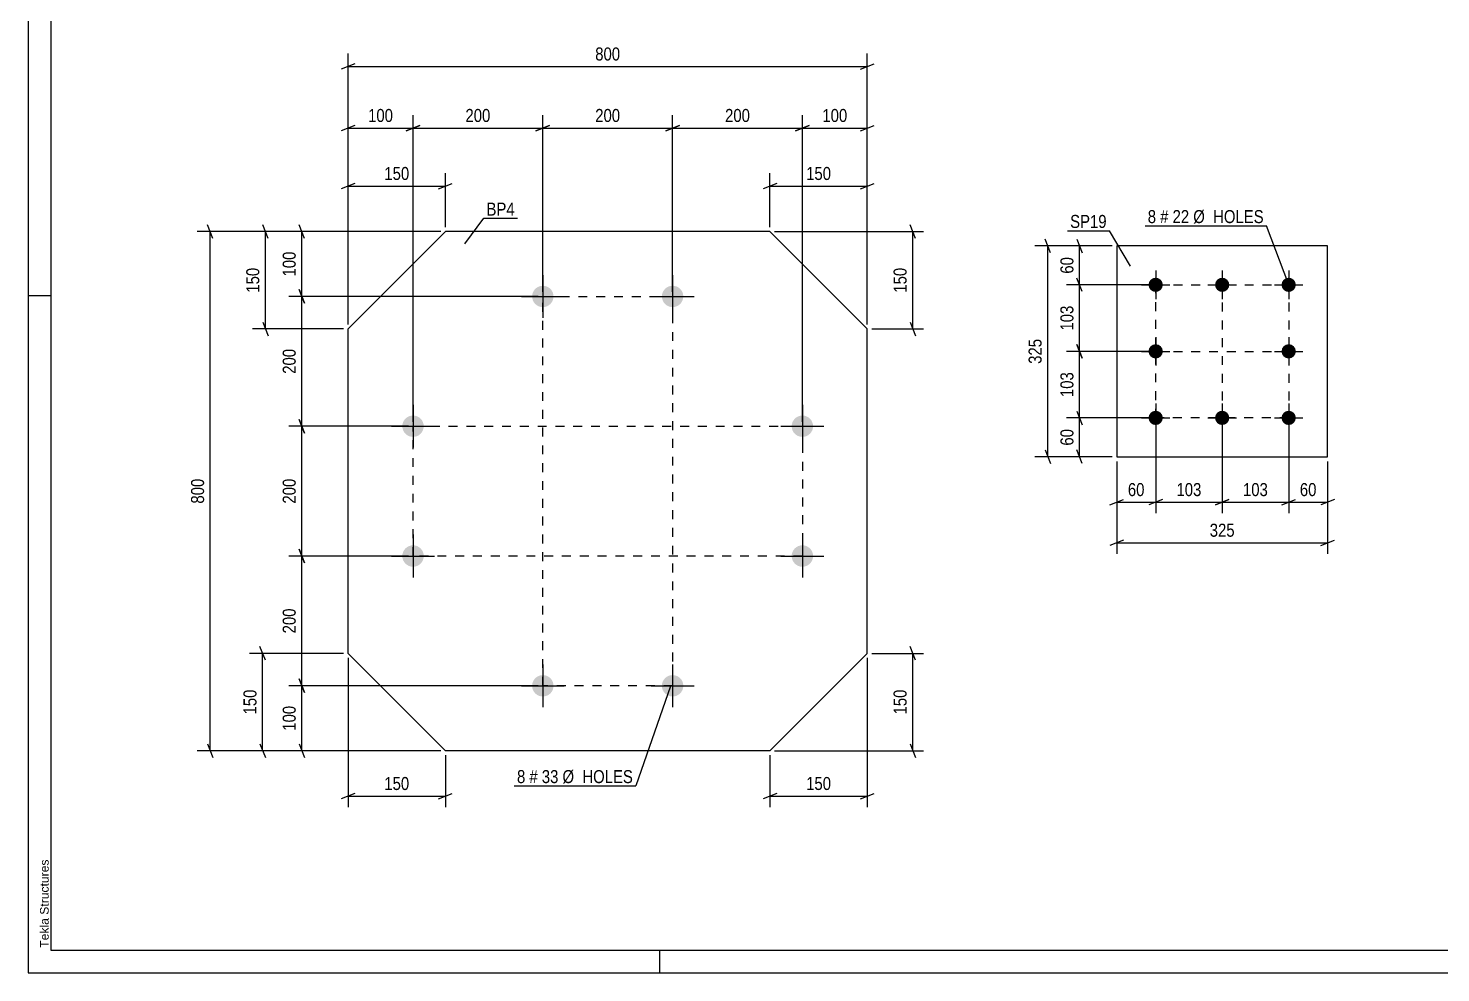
# Model space of a CAD drawing. Header units: millimetres. Extents: x 0 to 1189, y 0 to 841.
# Drawn here: x 0 to 310.9, y 0 to 207.9 of the extents above; entities that cross this region are included whole.
import ezdxf

# ---------------------------------------------------------------- set-up
doc = ezdxf.new("R2010")
doc.units = ezdxf.units.MM
doc.linetypes.add('DXK_LINE_DOT2', pattern=[3.9198, 1.9599, -1.9599])
doc.styles.add('Arial', font='ARIAL.TTF', dxfattribs={"height": 0.2})
doc.styles.add('Arial Narrow', font='ARIALN.TTF', dxfattribs={"height": 0.2})

# ---------------------------------------------------------------- blocks, each defined once
blk = doc.blocks.new('Unknown-284935191-1134')
at = {"color": 5, "linetype": 'Continuous'}
for p, q in [((0, 841), (0, 0)), ((5, 836), (5, 5)), ((5, 149), (0, 149)), ((5, 5), (1184, 5)), ((139, 0), (139, 5)), ((0, 0), (1189, 0))]:
    blk.add_line(p, q, dxfattribs=at)
at = {"color": 174, "linetype": 'Continuous', "style": 'Arial'}
blk.add_text('Tekla Structures', height=1.9102, rotation=90, dxfattribs=at).set_placement((4.5, 5.5))
blk = doc.blocks.new('Part-284935191-15440 - 15439')
at = {"color": 2, "linetype": 'Continuous'}
for p, q in [((70.41, 141.74), (91.84, 163.17)), ((163.27, 163.17), (91.84, 163.17)), ((184.7, 141.74), (163.27, 163.17)), ((70.41, 70.31), (70.41, 141.74)), ((184.7, 70.31), (184.7, 141.74)), ((91.84, 48.88), (70.41, 70.31)), ((184.7, 70.31), (163.27, 48.88)), ((163.27, 48.88), (91.84, 48.88))]:
    blk.add_line(p, q, dxfattribs=at)
blk = doc.blocks.new('Bolt-284935191-15441 - 15439')
at = {"linetype": 'Continuous'}
for points in [[(113.27, 151.24, -1), (113.27, 146.53, -1)], [(141.84, 151.24, -1), (141.84, 146.53, -1)], [(84.7, 122.67, -1), (84.7, 117.96, -1)], [(170.41, 122.67, -1), (170.41, 117.96, -1)], [(84.7, 94.1, -1), (84.7, 89.38, -1)], [(170.41, 94.1, -1), (170.41, 89.38, -1)], [(113.27, 65.53, -1), (113.27, 60.81, -1)], [(141.84, 65.53, -1), (141.84, 60.81, -1)]]:
    blk.add_hatch(color=1, dxfattribs=at).paths.add_polyline_path(points)
at = {"color": 1, "linetype": 'Continuous'}
for p, q in [((113.27, 153.6), (113.27, 144.17)), ((141.84, 153.6), (141.84, 144.17)), ((108.56, 148.88), (117.98, 148.88)), ((137.13, 148.88), (146.56, 148.88)), ((84.7, 125.03), (84.7, 115.6)), ((170.41, 125.03), (170.41, 115.6)), ((79.98, 120.31), (89.41, 120.31)), ((165.7, 120.31), (175.13, 120.31)), ((84.7, 96.46), (84.7, 87.03)), ((170.41, 96.46), (170.41, 87.03)), ((79.98, 91.74), (89.41, 91.74)), ((165.7, 91.74), (175.13, 91.74)), ((113.27, 67.88), (113.27, 58.46)), ((141.84, 67.88), (141.84, 58.46)), ((108.56, 63.17), (117.98, 63.17)), ((137.13, 63.17), (146.56, 63.17))]:
    blk.add_line(p, q, dxfattribs=at)
blk = doc.blocks.new('Part-284935191-15464 - 15463')
at = {"color": 2, "linetype": 'Continuous'}
for p, q in [((239.6, 160.01), (239.6, 113.58)), ((286.03, 160.01), (239.6, 160.01)), ((286.03, 113.58), (286.03, 160.01)), ((239.6, 113.58), (286.03, 113.58))]:
    blk.add_line(p, q, dxfattribs=at)
blk = doc.blocks.new('Bolt-284935191-15465 - 15463')
at = {"linetype": 'Continuous'}
for points in [[(248.18, 153.01, -1), (248.18, 149.87, -1)], [(262.82, 153.01, -1), (262.82, 149.87, -1)], [(277.46, 153.01, -1), (277.46, 149.87, -1)], [(248.18, 138.37, -1), (248.18, 135.22, -1)], [(277.46, 138.37, -1), (277.46, 135.22, -1)], [(248.18, 123.72, -1), (248.18, 120.58, -1)], [(262.82, 123.72, -1), (262.82, 120.58, -1)], [(277.46, 123.72, -1), (277.46, 120.58, -1)]]:
    blk.add_hatch(color=1, dxfattribs=at).paths.add_polyline_path(points)
at = {"color": 1, "linetype": 'Continuous'}
for p, q in [((248.18, 154.58), (248.18, 148.29)), ((262.82, 154.58), (262.82, 148.29)), ((277.46, 154.58), (277.46, 148.29)), ((245.03, 151.44), (251.32, 151.44)), ((259.68, 151.44), (265.96, 151.44)), ((274.32, 151.44), (280.6, 151.44)), ((248.18, 139.94), (248.18, 133.65)), ((277.46, 139.94), (277.46, 133.65)), ((245.03, 136.79), (251.32, 136.79)), ((274.32, 136.79), (280.6, 136.79)), ((248.18, 125.29), (248.18, 119.01)), ((262.82, 125.29), (262.82, 119.01)), ((277.46, 125.29), (277.46, 119.01)), ((245.03, 122.15), (251.32, 122.15)), ((259.68, 122.15), (265.96, 122.15)), ((274.32, 122.15), (280.6, 122.15))]:
    blk.add_line(p, q, dxfattribs=at)
blk = doc.blocks.new('Rectangle-284935191-18493 - 15439')
at = {"color": 1, "linetype": 'DXK_LINE_DOT2'}
blk.add_lwpolyline([(113.27, 148.88), (141.84, 148.88), (141.84, 63.17), (113.27, 63.17), (113.27, 148.88)], close=True, dxfattribs=at)
blk = doc.blocks.new('Rectangle-284935191-18513 - 15463')
at = {"color": 1, "linetype": 'DXK_LINE_DOT2'}
blk.add_lwpolyline([(248.18, 151.44), (277.46, 151.44), (277.46, 122.15), (248.18, 122.15), (248.18, 151.44)], close=True, dxfattribs=at)
blk = doc.blocks.new('Rectangle-284935191-18503 - 15439')
at = {"color": 1, "linetype": 'DXK_LINE_DOT2'}
blk.add_lwpolyline([(84.7, 120.31), (170.41, 120.31), (170.41, 91.74), (84.7, 91.74), (84.7, 120.31)], close=True, dxfattribs=at)
blk = doc.blocks.new('Line-284935191-18523 - 15463')
at = {"color": 1, "linetype": 'DXK_LINE_DOT2'}
blk.add_line((262.82, 151.44), (262.82, 122.15), dxfattribs=at)
blk = doc.blocks.new('Line-284935191-18530 - 15463')
at = {"color": 1, "linetype": 'DXK_LINE_DOT2'}
blk.add_line((248.18, 136.79), (277.46, 136.79), dxfattribs=at)
blk = doc.blocks.new('StraightDimension-284935191-15873 - 15439')
at = {"color": 7, "linetype": 'Continuous'}
for p, q in [((112.27, 63.17), (57.37, 63.17)), ((60.82, 61.67), (59.62, 64.67)), ((60.22, 48.88), (60.22, 63.17)), ((59.62, 50.38), (60.82, 47.38)), ((90.84, 48.88), (57.37, 48.88))]:
    blk.add_line(p, q, dxfattribs=at)
at = {"color": 0}
blk.add_wipeout([(59.47, 59.37), (55.27, 59.37), (55.27, 52.68), (59.47, 52.68)], dxfattribs=at)
at = {"color": 3, "style": 'Arial Narrow'}
blk.add_text('100', height=2.863, rotation=90.0002, dxfattribs=at).set_placement((58.87, 53.28))
blk = doc.blocks.new('StraightDimension-284935191-15817 - 15439')
at = {"color": 7, "linetype": 'Continuous'}
for p, q in [((70.41, 69.31), (70.41, 36.48)), ((91.84, 47.88), (91.84, 36.48)), ((71.91, 39.48), (68.91, 38.28)), ((70.41, 38.88), (91.84, 38.88)), ((90.34, 38.28), (93.34, 39.48))]:
    blk.add_line(p, q, dxfattribs=at)
at = {"color": 0}
blk.add_wipeout([(84.47, 39.63), (84.47, 43.83), (77.78, 43.83), (77.78, 39.63)], dxfattribs=at)
at = {"color": 3, "style": 'Arial Narrow'}
blk.add_text('150', height=2.863, dxfattribs=at).set_placement((78.38, 40.23))
blk = doc.blocks.new('StraightDimension-284935191-15841 - 15439')
at = {"color": 7, "linetype": 'Continuous'}
for p, q in [((52.19, 68.81), (50.99, 71.81)), ((69.41, 70.31), (48.74, 70.31)), ((51.59, 48.88), (51.59, 70.31)), ((50.99, 50.38), (52.19, 47.38)), ((90.84, 48.88), (48.74, 48.88))]:
    blk.add_line(p, q, dxfattribs=at)
at = {"color": 0}
blk.add_wipeout([(50.84, 62.94), (46.64, 62.94), (46.64, 56.26), (50.84, 56.26)], dxfattribs=at)
at = {"color": 3, "style": 'Arial Narrow'}
blk.add_text('150', height=2.863, rotation=90.0002, dxfattribs=at).set_placement((50.24, 56.86))
blk = doc.blocks.new('StraightDimension-284935191-15813 - 15439')
at = {"color": 7, "linetype": 'Continuous'}
for p, q in [((184.7, 69.31), (184.7, 36.48)), ((163.27, 47.88), (163.27, 36.48)), ((164.77, 39.48), (161.77, 38.28)), ((163.27, 38.88), (184.7, 38.88)), ((183.2, 38.28), (186.2, 39.48))]:
    blk.add_line(p, q, dxfattribs=at)
at = {"color": 0}
blk.add_wipeout([(177.33, 39.63), (177.33, 43.83), (170.64, 43.83), (170.64, 39.63)], dxfattribs=at)
at = {"color": 3, "style": 'Arial Narrow'}
blk.add_text('150', height=2.863, dxfattribs=at).set_placement((171.24, 40.23))
blk = doc.blocks.new('StraightDimension-284935191-15821 - 15439')
at = {"color": 7, "linetype": 'Continuous'}
for p, q in [((163.27, 164.17), (163.27, 176.02)), ((184.7, 142.74), (184.7, 176.02)), ((164.77, 173.77), (161.77, 172.57)), ((163.27, 173.17), (184.7, 173.17)), ((183.2, 172.57), (186.2, 173.77))]:
    blk.add_line(p, q, dxfattribs=at)
at = {"color": 0}
blk.add_wipeout([(177.33, 173.92), (177.33, 178.12), (170.64, 178.12), (170.64, 173.92)], dxfattribs=at)
at = {"color": 3, "style": 'Arial Narrow'}
blk.add_text('150', height=2.863, dxfattribs=at).set_placement((171.24, 174.52))
blk = doc.blocks.new('StraightDimension-284935191-15825 - 15439')
at = {"color": 7, "linetype": 'Continuous'}
for p, q in [((70.41, 142.74), (70.41, 176.02)), ((91.84, 164.17), (91.84, 176.02)), ((71.91, 173.77), (68.91, 172.57)), ((70.41, 173.17), (91.84, 173.17)), ((90.34, 172.57), (93.34, 173.77))]:
    blk.add_line(p, q, dxfattribs=at)
at = {"color": 0}
blk.add_wipeout([(84.47, 173.92), (84.47, 178.12), (77.79, 178.12), (77.79, 173.92)], dxfattribs=at)
at = {"color": 3, "style": 'Arial Narrow'}
blk.add_text('150', height=2.863, dxfattribs=at).set_placement((78.39, 174.52))
blk = doc.blocks.new('StraightDimension-284935191-15829 - 15439')
at = {"color": 7, "linetype": 'Continuous'}
for p, q in [((164.27, 163.17), (197.1, 163.17)), ((195.3, 161.67), (194.1, 164.67)), ((194.7, 141.74), (194.7, 163.17)), ((194.1, 143.24), (195.3, 140.24)), ((185.7, 141.74), (197.1, 141.74))]:
    blk.add_line(p, q, dxfattribs=at)
at = {"color": 0}
blk.add_wipeout([(193.95, 155.8), (189.75, 155.8), (189.75, 149.11), (193.95, 149.11)], dxfattribs=at)
at = {"color": 3, "style": 'Arial Narrow'}
blk.add_text('150', height=2.863, rotation=90.0002, dxfattribs=at).set_placement((193.35, 149.71))
blk = doc.blocks.new('StraightDimension-284935191-15833 - 15439')
at = {"color": 7, "linetype": 'Continuous'}
for p, q in [((195.3, 68.81), (194.1, 71.81)), ((185.7, 70.31), (197.1, 70.31)), ((194.7, 48.88), (194.7, 70.31)), ((194.1, 50.38), (195.3, 47.38)), ((164.27, 48.88), (197.1, 48.88))]:
    blk.add_line(p, q, dxfattribs=at)
at = {"color": 0}
blk.add_wipeout([(193.95, 62.94), (189.75, 62.94), (189.75, 56.26), (193.95, 56.26)], dxfattribs=at)
at = {"color": 3, "style": 'Arial Narrow'}
blk.add_text('150', height=2.863, rotation=90.0002, dxfattribs=at).set_placement((193.35, 56.86))
blk = doc.blocks.new('StraightDimension-284935191-15837 - 15439')
at = {"color": 7, "linetype": 'Continuous'}
for p, q in [((90.84, 163.17), (49.36, 163.17)), ((52.81, 161.67), (51.61, 164.67)), ((52.21, 141.74), (52.21, 163.17)), ((51.61, 143.24), (52.81, 140.24)), ((69.41, 141.74), (49.36, 141.74))]:
    blk.add_line(p, q, dxfattribs=at)
at = {"color": 0}
blk.add_wipeout([(51.46, 155.8), (47.26, 155.8), (47.26, 149.11), (51.46, 149.11)], dxfattribs=at)
at = {"color": 3, "style": 'Arial Narrow'}
blk.add_text('150', height=2.863, rotation=90.0002, dxfattribs=at).set_placement((50.86, 149.71))
blk = doc.blocks.new('StraightDimension-284935191-15845 - 15439')
at = {"color": 7, "linetype": 'Continuous'}
for p, q in [((170.41, 121.31), (170.41, 188.79)), ((184.7, 142.74), (184.7, 188.79)), ((171.91, 186.54), (168.91, 185.34)), ((170.41, 185.94), (184.7, 185.94)), ((183.2, 185.34), (186.2, 186.54))]:
    blk.add_line(p, q, dxfattribs=at)
at = {"color": 0}
blk.add_wipeout([(180.9, 186.69), (180.9, 190.89), (174.21, 190.89), (174.21, 186.69)], dxfattribs=at)
at = {"color": 3, "style": 'Arial Narrow'}
blk.add_text('100', height=2.863, dxfattribs=at).set_placement((174.81, 187.29))
blk = doc.blocks.new('StraightDimension-284935191-15849 - 15439')
at = {"color": 7, "linetype": 'Continuous'}
for p, q in [((70.41, 142.74), (70.41, 188.79)), ((84.7, 121.31), (84.7, 188.79)), ((71.91, 186.54), (68.91, 185.34)), ((70.41, 185.94), (84.7, 185.94)), ((83.2, 185.34), (86.2, 186.54))]:
    blk.add_line(p, q, dxfattribs=at)
at = {"color": 0}
blk.add_wipeout([(80.9, 186.69), (80.9, 190.89), (74.21, 190.89), (74.21, 186.69)], dxfattribs=at)
at = {"color": 3, "style": 'Arial Narrow'}
blk.add_text('100', height=2.863, dxfattribs=at).set_placement((74.81, 187.29))
blk = doc.blocks.new('StraightDimension-284935191-15865 - 15439')
at = {"color": 7, "linetype": 'Continuous'}
for p, q in [((70.41, 142.74), (70.41, 202.33)), ((184.7, 142.74), (184.7, 202.33)), ((71.91, 200.08), (68.91, 198.88)), ((70.41, 199.48), (184.7, 199.48)), ((183.2, 198.88), (186.2, 200.08))]:
    blk.add_line(p, q, dxfattribs=at)
at = {"color": 0}
blk.add_wipeout([(130.9, 200.23), (130.9, 204.43), (124.21, 204.43), (124.21, 200.23)], dxfattribs=at)
at = {"color": 3, "style": 'Arial Narrow'}
blk.add_text('800', height=2.863, dxfattribs=at).set_placement((124.81, 200.83))
blk = doc.blocks.new('StraightDimension-284935191-15869 - 15439')
at = {"color": 7, "linetype": 'Continuous'}
for p, q in [((90.84, 163.17), (57.37, 163.17)), ((60.82, 161.67), (59.62, 164.67)), ((60.22, 148.88), (60.22, 163.17)), ((59.62, 150.38), (60.82, 147.38)), ((112.27, 148.88), (57.37, 148.88))]:
    blk.add_line(p, q, dxfattribs=at)
at = {"color": 0}
blk.add_wipeout([(59.47, 159.37), (55.27, 159.37), (55.27, 152.68), (59.47, 152.68)], dxfattribs=at)
at = {"color": 3, "style": 'Arial Narrow'}
blk.add_text('100', height=2.863, rotation=90.0002, dxfattribs=at).set_placement((58.87, 153.28))
blk = doc.blocks.new('StraightDimension-284935191-20900 - 15439')
at = {"color": 7, "linetype": 'Continuous'}
for p, q in [((83.7, 91.74), (57.37, 91.74)), ((60.82, 90.24), (59.62, 93.24)), ((60.22, 63.17), (60.22, 91.74)), ((112.27, 63.17), (57.37, 63.17)), ((59.62, 64.67), (60.82, 61.67))]:
    blk.add_line(p, q, dxfattribs=at)
at = {"color": 0}
blk.add_wipeout([(59.47, 80.8), (55.27, 80.8), (55.27, 74.11), (59.47, 74.11)], dxfattribs=at)
at = {"color": 3, "style": 'Arial Narrow'}
blk.add_text('200', height=2.863, rotation=90.0002, dxfattribs=at).set_placement((58.87, 74.71))
blk = doc.blocks.new('StraightDimension-284935191-15889 - 15439')
at = {"color": 7, "linetype": 'Continuous'}
for p, q in [((90.84, 163.17), (37.2, 163.17)), ((40.65, 161.67), (39.45, 164.67)), ((40.05, 48.88), (40.05, 163.17)), ((39.45, 50.38), (40.65, 47.38)), ((90.84, 48.88), (37.2, 48.88))]:
    blk.add_line(p, q, dxfattribs=at)
at = {"color": 0}
blk.add_wipeout([(39.3, 109.37), (35.1, 109.37), (35.1, 102.68), (39.3, 102.68)], dxfattribs=at)
at = {"color": 3, "style": 'Arial Narrow'}
blk.add_text('800', height=2.863, rotation=90.0002, dxfattribs=at).set_placement((38.7, 103.28))
blk = doc.blocks.new('StraightDimension-284935191-20894 - 15439')
at = {"color": 7, "linetype": 'Continuous'}
for p, q in [((84.7, 121.31), (84.7, 188.79)), ((113.27, 149.88), (113.27, 188.79)), ((86.2, 186.54), (83.2, 185.34)), ((84.7, 185.94), (113.27, 185.94)), ((111.77, 185.34), (114.77, 186.54))]:
    blk.add_line(p, q, dxfattribs=at)
at = {"color": 0}
blk.add_wipeout([(102.33, 186.69), (102.33, 190.89), (95.64, 190.89), (95.64, 186.69)], dxfattribs=at)
at = {"color": 3, "style": 'Arial Narrow'}
blk.add_text('200', height=2.863, dxfattribs=at).set_placement((96.24, 187.29))
blk = doc.blocks.new('StraightDimension-284935191-20896 - 15439')
at = {"color": 7, "linetype": 'Continuous'}
for p, q in [((113.27, 149.88), (113.27, 188.79)), ((141.84, 149.88), (141.84, 188.79)), ((114.77, 186.54), (111.77, 185.34)), ((113.27, 185.94), (141.84, 185.94)), ((140.34, 185.34), (143.34, 186.54))]:
    blk.add_line(p, q, dxfattribs=at)
at = {"color": 0}
blk.add_wipeout([(130.9, 186.69), (130.9, 190.89), (124.21, 190.89), (124.21, 186.69)], dxfattribs=at)
at = {"color": 3, "style": 'Arial Narrow'}
blk.add_text('200', height=2.863, dxfattribs=at).set_placement((124.81, 187.29))
blk = doc.blocks.new('StraightDimension-284935191-20898 - 15439')
at = {"color": 7, "linetype": 'Continuous'}
for p, q in [((141.84, 149.88), (141.84, 188.79)), ((170.41, 121.31), (170.41, 188.79)), ((143.34, 186.54), (140.34, 185.34)), ((141.84, 185.94), (170.41, 185.94)), ((168.91, 185.34), (171.91, 186.54))]:
    blk.add_line(p, q, dxfattribs=at)
at = {"color": 0}
blk.add_wipeout([(159.47, 186.69), (159.47, 190.89), (152.79, 190.89), (152.79, 186.69)], dxfattribs=at)
at = {"color": 3, "style": 'Arial Narrow'}
blk.add_text('200', height=2.863, dxfattribs=at).set_placement((153.39, 187.29))
blk = doc.blocks.new('StraightDimension-284935191-20902 - 15439')
at = {"color": 7, "linetype": 'Continuous'}
for p, q in [((60.82, 118.81), (59.62, 121.81)), ((83.7, 120.31), (57.37, 120.31)), ((60.22, 91.74), (60.22, 120.31)), ((83.7, 91.74), (57.37, 91.74)), ((59.62, 93.24), (60.82, 90.24))]:
    blk.add_line(p, q, dxfattribs=at)
at = {"color": 0}
blk.add_wipeout([(59.47, 109.37), (55.27, 109.37), (55.27, 102.68), (59.47, 102.68)], dxfattribs=at)
at = {"color": 3, "style": 'Arial Narrow'}
blk.add_text('200', height=2.863, rotation=90.0002, dxfattribs=at).set_placement((58.87, 103.28))
blk = doc.blocks.new('StraightDimension-284935191-20904 - 15439')
at = {"color": 7, "linetype": 'Continuous'}
for p, q in [((60.82, 147.38), (59.62, 150.38)), ((112.27, 148.88), (57.37, 148.88)), ((60.22, 120.31), (60.22, 148.88)), ((59.62, 121.81), (60.82, 118.81)), ((83.7, 120.31), (57.37, 120.31))]:
    blk.add_line(p, q, dxfattribs=at)
at = {"color": 0}
blk.add_wipeout([(59.47, 137.94), (55.27, 137.94), (55.27, 131.26), (59.47, 131.26)], dxfattribs=at)
at = {"color": 3, "style": 'Arial Narrow'}
blk.add_text('200', height=2.863, rotation=90.0002, dxfattribs=at).set_placement((58.87, 131.86))
blk = doc.blocks.new('StraightDimension-284935191-15917 - 15463')
at = {"color": 7, "linetype": 'Continuous'}
for p, q in [((238.6, 160.01), (228.57, 160.01)), ((230.82, 161.51), (232.02, 158.51)), ((231.42, 151.44), (231.42, 160.01)), ((232.02, 149.94), (230.82, 152.94)), ((247.18, 151.44), (228.57, 151.44))]:
    blk.add_line(p, q, dxfattribs=at)
at = {"color": 0}
blk.add_wipeout([(230.67, 158.15), (226.47, 158.15), (226.47, 153.29), (230.67, 153.29)], dxfattribs=at)
at = {"color": 3, "style": 'Arial Narrow'}
blk.add_text('60', height=2.863, rotation=90.0002, dxfattribs=at).set_placement((230.07, 153.89))
blk = doc.blocks.new('StraightDimension-284935191-15940 - 15463')
at = {"color": 7, "linetype": 'Continuous'}
for p, q in [((248.18, 121.15), (248.18, 101.18)), ((239.6, 112.58), (239.6, 101.18)), ((238.1, 102.98), (241.1, 104.18)), ((239.6, 103.58), (248.18, 103.58)), ((249.68, 104.18), (246.68, 102.98))]:
    blk.add_line(p, q, dxfattribs=at)
at = {"color": 0}
blk.add_wipeout([(246.32, 104.33), (246.32, 108.53), (241.46, 108.53), (241.46, 104.33)], dxfattribs=at)
at = {"color": 3, "style": 'Arial Narrow'}
blk.add_text('60', height=2.863, dxfattribs=at).set_placement((242.06, 104.93))
blk = doc.blocks.new('StraightDimension-284935191-15937 - 15463')
at = {"color": 7, "linetype": 'Continuous'}
for p, q in [((277.46, 121.15), (277.46, 101.18)), ((286.03, 112.58), (286.03, 101.18)), ((275.96, 102.98), (278.96, 104.18)), ((277.46, 103.58), (286.03, 103.58)), ((287.53, 104.18), (284.53, 102.98))]:
    blk.add_line(p, q, dxfattribs=at)
at = {"color": 0}
blk.add_wipeout([(284.18, 104.33), (284.18, 108.53), (279.32, 108.53), (279.32, 104.33)], dxfattribs=at)
at = {"color": 3, "style": 'Arial Narrow'}
blk.add_text('60', height=2.863, dxfattribs=at).set_placement((279.92, 104.93))
blk = doc.blocks.new('StraightDimension-284935191-15920 - 15463')
at = {"color": 7, "linetype": 'Continuous'}
for p, q in [((247.18, 122.15), (228.57, 122.15)), ((230.82, 123.65), (232.02, 120.65)), ((231.42, 113.58), (231.42, 122.15)), ((232.02, 112.08), (230.82, 115.08)), ((238.6, 113.58), (228.57, 113.58))]:
    blk.add_line(p, q, dxfattribs=at)
at = {"color": 0}
blk.add_wipeout([(230.67, 120.29), (226.47, 120.29), (226.47, 115.44), (230.67, 115.44)], dxfattribs=at)
at = {"color": 3, "style": 'Arial Narrow'}
blk.add_text('60', height=2.863, rotation=90.0002, dxfattribs=at).set_placement((230.07, 116.04))
blk = doc.blocks.new('StraightDimension-284935191-15933 - 15463')
at = {"color": 7, "linetype": 'Continuous'}
for p, q in [((238.6, 160.01), (221.57, 160.01)), ((225.02, 158.51), (223.82, 161.51)), ((224.42, 113.58), (224.42, 160.01)), ((223.82, 115.08), (225.02, 112.08)), ((238.6, 113.58), (221.57, 113.58))]:
    blk.add_line(p, q, dxfattribs=at)
at = {"color": 0}
blk.add_wipeout([(223.67, 140.14), (219.47, 140.14), (219.47, 133.45), (223.67, 133.45)], dxfattribs=at)
at = {"color": 3, "style": 'Arial Narrow'}
blk.add_text('325', height=2.863, rotation=90.0002, dxfattribs=at).set_placement((223.07, 134.05))
blk = doc.blocks.new('StraightDimension-284935191-20964 - 15463')
at = {"color": 7, "linetype": 'Continuous'}
for p, q in [((232.02, 135.29), (230.82, 138.29)), ((247.18, 136.79), (228.57, 136.79)), ((231.42, 122.15), (231.42, 136.79)), ((247.18, 122.15), (228.57, 122.15)), ((230.82, 123.65), (232.02, 120.65))]:
    blk.add_line(p, q, dxfattribs=at)
at = {"color": 0}
blk.add_wipeout([(230.67, 132.82), (226.47, 132.82), (226.47, 126.13), (230.67, 126.13)], dxfattribs=at)
at = {"color": 3, "style": 'Arial Narrow'}
blk.add_text('103', height=2.863, rotation=90.0002, dxfattribs=at).set_placement((230.07, 126.73))
blk = doc.blocks.new('StraightDimension-284935191-15953 - 15463')
at = {"color": 7, "linetype": 'Continuous'}
for p, q in [((239.6, 112.58), (239.6, 92.24)), ((286.03, 112.58), (286.03, 92.24)), ((241.1, 95.24), (238.1, 94.04)), ((239.6, 94.64), (286.03, 94.64)), ((284.53, 94.04), (287.53, 95.24))]:
    blk.add_line(p, q, dxfattribs=at)
at = {"color": 0}
blk.add_wipeout([(266.16, 95.39), (266.16, 99.59), (259.48, 99.59), (259.48, 95.39)], dxfattribs=at)
at = {"color": 3, "style": 'Arial Narrow'}
blk.add_text('325', height=2.863, dxfattribs=at).set_placement((260.08, 95.99))
blk = doc.blocks.new('StraightDimension-284935191-20966 - 15463')
at = {"color": 7, "linetype": 'Continuous'}
for p, q in [((232.02, 149.94), (230.82, 152.94)), ((247.18, 151.44), (228.57, 151.44)), ((231.42, 136.79), (231.42, 151.44)), ((230.82, 138.29), (232.02, 135.29)), ((247.18, 136.79), (228.57, 136.79))]:
    blk.add_line(p, q, dxfattribs=at)
at = {"color": 0}
blk.add_wipeout([(230.67, 147.46), (226.47, 147.46), (226.47, 140.77), (230.67, 140.77)], dxfattribs=at)
at = {"color": 3, "style": 'Arial Narrow'}
blk.add_text('103', height=2.863, rotation=90.0002, dxfattribs=at).set_placement((230.07, 141.37))
blk = doc.blocks.new('StraightDimension-284935191-20986 - 15463')
at = {"color": 7, "linetype": 'Continuous'}
for p, q in [((248.18, 121.15), (248.18, 101.18)), ((262.82, 121.15), (262.82, 101.18)), ((249.68, 104.18), (246.68, 102.98)), ((248.18, 103.58), (262.82, 103.58)), ((261.32, 102.98), (264.32, 104.18))]:
    blk.add_line(p, q, dxfattribs=at)
at = {"color": 0}
blk.add_wipeout([(258.84, 104.33), (258.84, 108.53), (252.16, 108.53), (252.16, 104.33)], dxfattribs=at)
at = {"color": 3, "style": 'Arial Narrow'}
blk.add_text('103', height=2.863, dxfattribs=at).set_placement((252.76, 104.93))
blk = doc.blocks.new('StraightDimension-284935191-20988 - 15463')
at = {"color": 7, "linetype": 'Continuous'}
for p, q in [((262.82, 121.15), (262.82, 101.18)), ((277.46, 121.15), (277.46, 101.18)), ((264.32, 104.18), (261.32, 102.98)), ((262.82, 103.58), (277.46, 103.58)), ((275.96, 102.98), (278.96, 104.18))]:
    blk.add_line(p, q, dxfattribs=at)
at = {"color": 0}
blk.add_wipeout([(273.48, 104.33), (273.48, 108.53), (266.8, 108.53), (266.8, 104.33)], dxfattribs=at)
at = {"color": 3, "style": 'Arial Narrow'}
blk.add_text('103', height=2.863, dxfattribs=at).set_placement((267.4, 104.93))
blk = doc.blocks.new('Mark-284935191-16354 - 15439')
at = {"color": 0}
blk.add_wipeout([(109.42, 41.75), (109.42, 44.75), (107.59, 44.75), (107.59, 41.75)], dxfattribs=at)
blk.add_wipeout([(109.42, 41.75), (109.42, 44.75), (107.59, 44.75), (107.59, 41.75)], dxfattribs=at)
blk.add_wipeout([(112.15, 41.75), (112.15, 44.75), (110.32, 44.75), (110.32, 41.75)], dxfattribs=at)
blk.add_wipeout([(112.15, 41.75), (112.15, 44.75), (110.32, 44.75), (110.32, 41.75)], dxfattribs=at)
at = {"color": 3, "style": 'Arial Narrow'}
blk.add_text('8', height=2.86, dxfattribs=at).set_placement((107.59, 41.75))
at = {"color": 0}
blk.add_wipeout([(116.7, 41.75), (116.7, 44.75), (113.05, 44.75), (113.05, 41.75)], dxfattribs=at)
blk.add_wipeout([(116.7, 41.75), (116.7, 44.75), (113.05, 44.75), (113.05, 41.75)], dxfattribs=at)
at = {"color": 3, "style": 'Arial Narrow'}
blk.add_text('#', height=2.86, dxfattribs=at).set_placement((110.32, 41.75))
at = {"color": 0}
blk.add_wipeout([(133.13, 41.75), (133.13, 44.75), (117.6, 44.75), (117.6, 41.75)], dxfattribs=at)
blk.add_wipeout([(133.13, 41.75), (133.13, 44.75), (117.6, 44.75), (117.6, 41.75)], dxfattribs=at)
at = {"color": 7, "linetype": 'Continuous'}
for p in [(141.4, 63.08), (106.99, 41.15)]:
    blk.add_line(p, (133.73, 41.15), dxfattribs=at)
at = {"color": 3, "style": 'Arial Narrow'}
for s, p in [('33', (113.05, 41.75)), ('Ø  HOLES', (117.6, 41.75))]:
    blk.add_text(s, height=2.863, dxfattribs=at).set_placement(p)
blk = doc.blocks.new('Mark-284935191-16351 - 15439')
at = {"color": 0}
blk.add_wipeout([(107.08, 166.68), (107.08, 169.68), (100.87, 169.68), (100.87, 166.68)], dxfattribs=at)
blk.add_wipeout([(107.08, 166.68), (107.08, 169.68), (100.87, 169.68), (100.87, 166.68)], dxfattribs=at)
at = {"color": 30, "linetype": 'Continuous'}
for p, q in [((96.09, 160.47), (100.27, 166.08)), ((100.27, 166.08), (107.68, 166.08))]:
    blk.add_line(p, q, dxfattribs=at)
at = {"color": 3, "style": 'Arial Narrow'}
blk.add_text('BP4', height=2.863, dxfattribs=at).set_placement((100.87, 166.68))
blk = doc.blocks.new('Mark-284935191-16358 - 15463')
at = {"color": 0}
blk.add_wipeout([(248.27, 165.03), (248.27, 168.03), (246.44, 168.03), (246.44, 165.03)], dxfattribs=at)
blk.add_wipeout([(248.27, 165.03), (248.27, 168.03), (246.44, 168.03), (246.44, 165.03)], dxfattribs=at)
blk.add_wipeout([(251, 165.03), (251, 168.03), (249.17, 168.03), (249.17, 165.03)], dxfattribs=at)
blk.add_wipeout([(251, 165.03), (251, 168.03), (249.17, 168.03), (249.17, 165.03)], dxfattribs=at)
at = {"color": 3, "style": 'Arial Narrow'}
blk.add_text('8', height=2.86, dxfattribs=at).set_placement((246.44, 165.03))
at = {"color": 0}
blk.add_wipeout([(255.55, 165.03), (255.55, 168.03), (251.9, 168.03), (251.9, 165.03)], dxfattribs=at)
blk.add_wipeout([(255.55, 165.03), (255.55, 168.03), (251.9, 168.03), (251.9, 165.03)], dxfattribs=at)
at = {"color": 3, "style": 'Arial Narrow'}
blk.add_text('#', height=2.86, dxfattribs=at).set_placement((249.17, 165.03))
at = {"color": 0}
blk.add_wipeout([(271.98, 165.03), (271.98, 168.03), (256.45, 168.03), (256.45, 165.03)], dxfattribs=at)
blk.add_wipeout([(271.98, 165.03), (271.98, 168.03), (256.45, 168.03), (256.45, 165.03)], dxfattribs=at)
at = {"color": 7, "linetype": 'Continuous'}
for p in [(245.84, 164.43), (277.46, 151.44)]:
    blk.add_line(p, (272.58, 164.43), dxfattribs=at)
at = {"color": 3, "style": 'Arial Narrow'}
for s, p in [('22', (251.9, 165.03)), ('Ø  HOLES', (256.45, 165.03))]:
    blk.add_text(s, height=2.863, dxfattribs=at).set_placement(p)
blk = doc.blocks.new('Mark-284935191-16355 - 15463')
at = {"color": 0}
blk.add_wipeout([(237.39, 163.96), (237.39, 166.96), (229.35, 166.96), (229.35, 163.96)], dxfattribs=at)
blk.add_wipeout([(237.39, 163.96), (237.39, 166.96), (229.35, 166.96), (229.35, 163.96)], dxfattribs=at)
at = {"color": 30, "linetype": 'Continuous'}
for p in [(228.75, 163.36), (242.62, 155.55)]:
    blk.add_line(p, (237.99, 163.36), dxfattribs=at)
at = {"color": 3, "style": 'Arial Narrow'}
blk.add_text('SP19', height=2.863, dxfattribs=at).set_placement((229.35, 163.96))

msp = doc.modelspace()

# ---------------------------------------------------------------- block references
for name in ['Unknown-284935191-1134', 'Part-284935191-15440 - 15439', 'Part-284935191-15464 - 15463', 'Bolt-284935191-15441 - 15439', 'Bolt-284935191-15465 - 15463', 'Rectangle-284935191-18513 - 15463', 'Line-284935191-18523 - 15463', 'Rectangle-284935191-18493 - 15439', 'Line-284935191-18530 - 15463', 'Rectangle-284935191-18503 - 15439']:
    msp.add_blockref(name, (0, 0))

# ---------------------------------------------------------------- next in the draw order: block references
for name in ['StraightDimension-284935191-15825 - 15439', 'StraightDimension-284935191-15821 - 15439', 'StraightDimension-284935191-15917 - 15463', 'StraightDimension-284935191-15940 - 15463', 'StraightDimension-284935191-15937 - 15463', 'StraightDimension-284935191-15813 - 15439', 'StraightDimension-284935191-15873 - 15439']:
    msp.add_blockref(name, (0, 0))

# ---------------------------------------------------------------- next in the draw order: block references
for name in ['StraightDimension-284935191-15837 - 15439', 'StraightDimension-284935191-15829 - 15439', 'StraightDimension-284935191-15920 - 15463', 'StraightDimension-284935191-15833 - 15439', 'StraightDimension-284935191-15817 - 15439']:
    msp.add_blockref(name, (0, 0))

# ---------------------------------------------------------------- next in the draw order: block references
for name in ['StraightDimension-284935191-15849 - 15439', 'StraightDimension-284935191-15845 - 15439', 'StraightDimension-284935191-15933 - 15463', 'StraightDimension-284935191-15841 - 15439']:
    msp.add_blockref(name, (0, 0))

# ---------------------------------------------------------------- next in the draw order: block references
for name in ['StraightDimension-284935191-15865 - 15439', 'Mark-284935191-16355 - 15463', 'StraightDimension-284935191-20964 - 15463', 'StraightDimension-284935191-15953 - 15463', 'StraightDimension-284935191-20900 - 15439']:
    msp.add_blockref(name, (0, 0))

# ---------------------------------------------------------------- next in the draw order: block references
for name in ['StraightDimension-284935191-15869 - 15439', 'StraightDimension-284935191-20966 - 15463', 'StraightDimension-284935191-20986 - 15463', 'Mark-284935191-16354 - 15439']:
    msp.add_blockref(name, (0, 0))

# ---------------------------------------------------------------- next in the draw order: block references
for name in ['Mark-284935191-16358 - 15463', 'StraightDimension-284935191-15889 - 15439', 'StraightDimension-284935191-20988 - 15463']:
    msp.add_blockref(name, (0, 0))

# ---------------------------------------------------------------- next in the draw order: block references
msp.add_blockref('StraightDimension-284935191-20894 - 15439', (0, 0))

# ---------------------------------------------------------------- next in the draw order: block references
for name in ['StraightDimension-284935191-20896 - 15439', 'Mark-284935191-16351 - 15439', 'StraightDimension-284935191-20902 - 15439']:
    msp.add_blockref(name, (0, 0))

# ---------------------------------------------------------------- next in the draw order: block references
for name in ['StraightDimension-284935191-20898 - 15439', 'StraightDimension-284935191-20904 - 15439']:
    msp.add_blockref(name, (0, 0))

doc.saveas('drawing.dxf')
